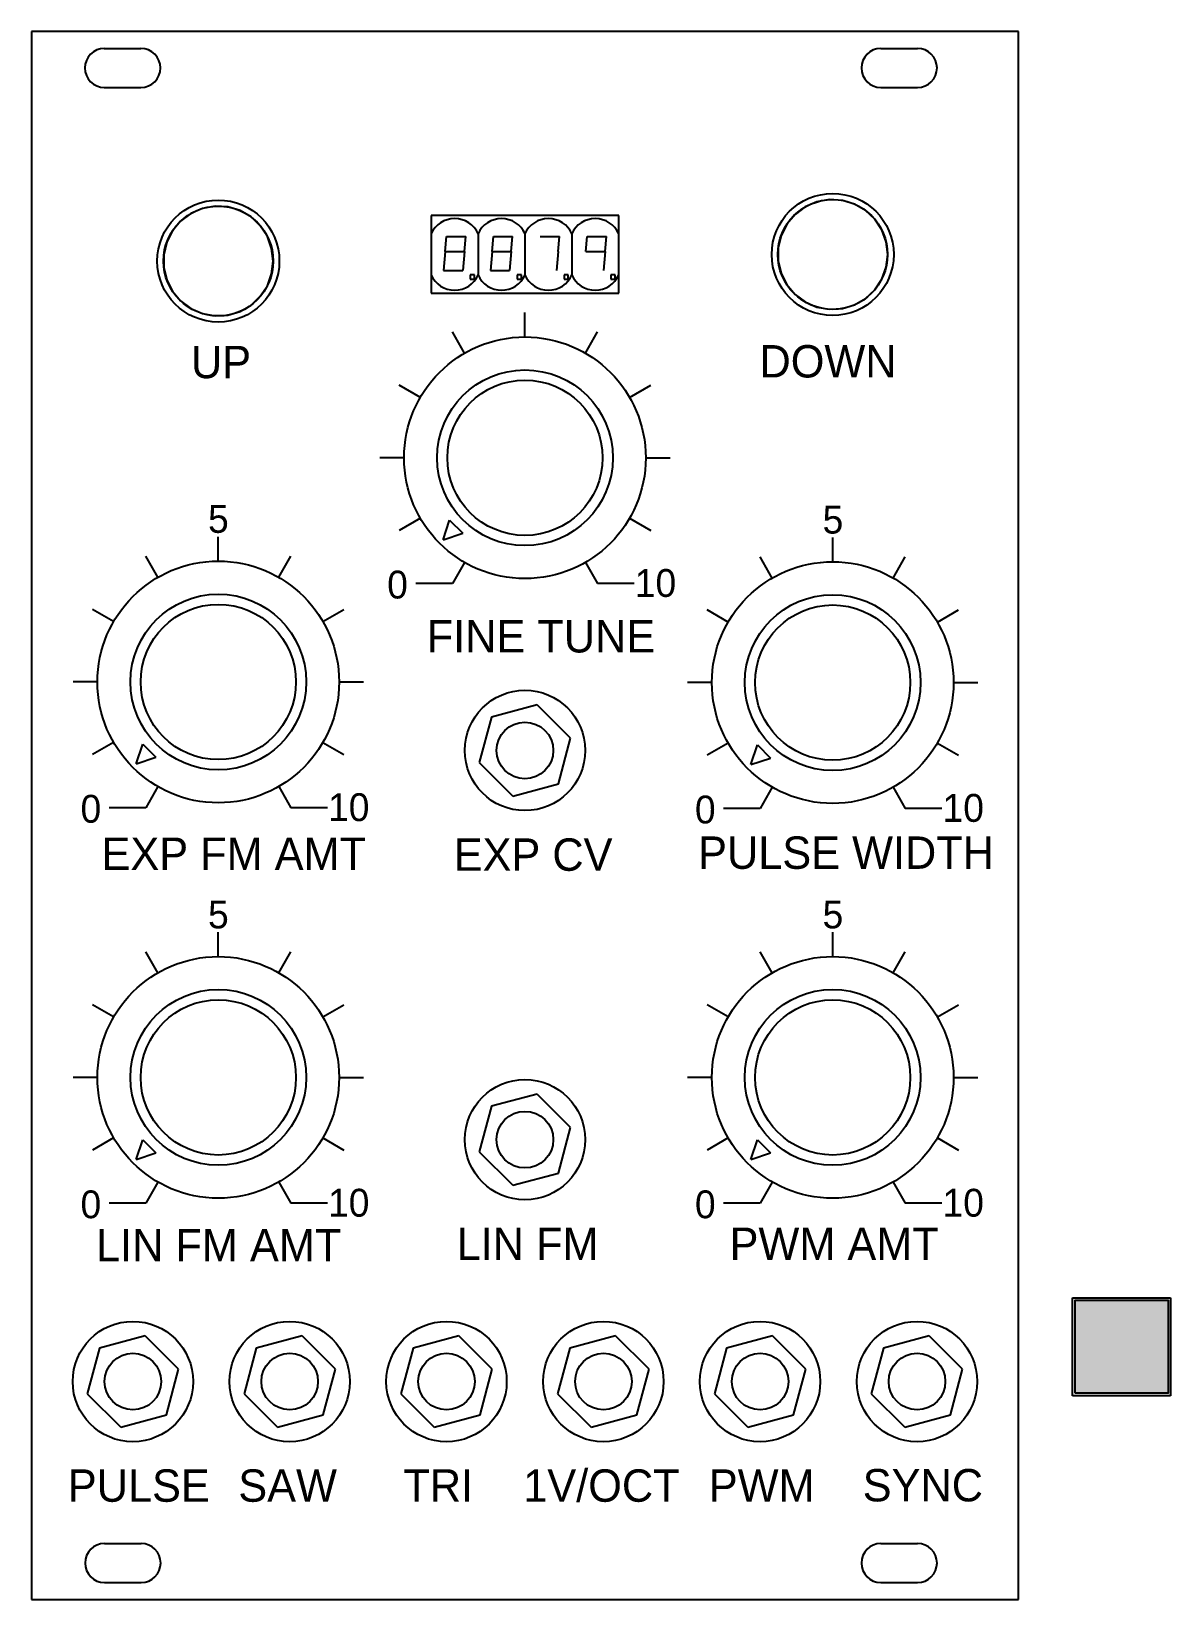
# Model space of a CAD drawing. Extents: x 0 to 93, y 0 to 128.
import ezdxf

# ---------------------------------------------------------------- set-up
doc = ezdxf.new("R2010")
doc.units = 0
doc.linetypes.add('BORDER', pattern=[0.875, 0.25, -0.125, 0.25, -0.125, 0, -0.125])
doc.layers.add('LAYER1', color=7, linetype='CONTINUOUS')
doc.styles.add('TEXT312678', font='txt', dxfattribs={"height": 0.2})
doc.styles.add('TEXT312681', font='txt', dxfattribs={"height": 0.2})
doc.styles.add('TEXT312684', font='txt', dxfattribs={"height": 0.2})
doc.styles.add('TEXT312687', font='txt', dxfattribs={"height": 0.2})
doc.styles.add('TEXT312690', font='txt', dxfattribs={"height": 0.2})
doc.styles.add('TEXT312693', font='txt', dxfattribs={"height": 0.2})
doc.styles.add('TEXT312696', font='txt', dxfattribs={"height": 0.2})
doc.styles.add('TEXT312699', font='txt', dxfattribs={"height": 0.2})
doc.styles.add('TEXT312834', font='txt', dxfattribs={"height": 0.2})
doc.styles.add('TEXT312975', font='txt', dxfattribs={"height": 0.2})
doc.styles.add('TEXT312996', font='txt', dxfattribs={"height": 0.2})
doc.styles.add('TEXT313017', font='txt', dxfattribs={"height": 0.2})
doc.styles.add('TEXT313046', font='txt', dxfattribs={"height": 0.2})
doc.styles.add('TEXT313049', font='txt', dxfattribs={"height": 0.2})
doc.styles.add('TEXT313052', font='txt', dxfattribs={"height": 0.2})
doc.styles.add('TEXT313171', font='txt', dxfattribs={"height": 0.2})
doc.styles.add('TEXT313177', font='txt', dxfattribs={"height": 0.2})
doc.styles.add('TEXT313179', font='txt', dxfattribs={"height": 0.2})
doc.styles.add('TEXT313203', font='txt', dxfattribs={"height": 0.2})
doc.styles.add('TEXT313209', font='txt', dxfattribs={"height": 0.2})
doc.styles.add('TEXT313211', font='txt', dxfattribs={"height": 0.2})
doc.styles.add('TEXT313235', font='txt', dxfattribs={"height": 0.2})
doc.styles.add('TEXT313241', font='txt', dxfattribs={"height": 0.2})
doc.styles.add('TEXT313243', font='txt', dxfattribs={"height": 0.2})
doc.styles.add('TEXT313267', font='txt', dxfattribs={"height": 0.2})
doc.styles.add('TEXT313273', font='txt', dxfattribs={"height": 0.2})
doc.styles.add('TEXT313275', font='txt', dxfattribs={"height": 0.2})
doc.styles.add('TEXT313315', font='txt', dxfattribs={"height": 0.2})
doc.styles.add('TEXT313321', font='txt', dxfattribs={"height": 0.2})
doc.styles.add('TEXT313323', font='txt', dxfattribs={"height": 0.2})
doc.styles.add('TEXT313347', font='txt', dxfattribs={"height": 0.2})
doc.styles.add('TEXT313353', font='txt', dxfattribs={"height": 0.2})
doc.styles.add('TEXT313355', font='txt', dxfattribs={"height": 0.2})
doc.styles.add('TEXT313379', font='txt', dxfattribs={"height": 0.2})
doc.styles.add('TEXT313385', font='txt', dxfattribs={"height": 0.2})
doc.styles.add('TEXT313387', font='txt', dxfattribs={"height": 0.2})
doc.styles.add('TEXT313411', font='txt', dxfattribs={"height": 0.2})
doc.styles.add('TEXT313417', font='txt', dxfattribs={"height": 0.2})
doc.styles.add('TEXT313419', font='txt', dxfattribs={"height": 0.2})
doc.styles.add('TEXT313455', font='txt', dxfattribs={"height": 0.2})
doc.styles.add('TEXT313462', font='txt', dxfattribs={"height": 0.2})
doc.styles.add('TEXT313487', font='txt', dxfattribs={"height": 0.2})
doc.styles.add('TEXT313494', font='txt', dxfattribs={"height": 0.2})
doc.styles.add('TEXT313519', font='txt', dxfattribs={"height": 0.2})
doc.styles.add('TEXT313526', font='txt', dxfattribs={"height": 0.2})
doc.styles.add('TEXT313555', font='txt', dxfattribs={"height": 0.2})
doc.styles.add('TEXT313561', font='txt', dxfattribs={"height": 0.2})
doc.styles.add('TEXT313563', font='txt', dxfattribs={"height": 0.2})
doc.styles.add('TEXT313587', font='txt', dxfattribs={"height": 0.2})
doc.styles.add('TEXT313593', font='txt', dxfattribs={"height": 0.2})
doc.styles.add('TEXT313595', font='txt', dxfattribs={"height": 0.2})
doc.styles.add('TEXT313619', font='txt', dxfattribs={"height": 0.2})
doc.styles.add('TEXT313625', font='txt', dxfattribs={"height": 0.2})
doc.styles.add('TEXT313627', font='txt', dxfattribs={"height": 0.2})
doc.styles.add('TEXT313651', font='txt', dxfattribs={"height": 0.2})
doc.styles.add('TEXT313657', font='txt', dxfattribs={"height": 0.2})
doc.styles.add('TEXT313659', font='txt', dxfattribs={"height": 0.2})
doc.styles.add('TEXT313699', font='txt', dxfattribs={"height": 0.2})
doc.styles.add('TEXT313705', font='txt', dxfattribs={"height": 0.2})
doc.styles.add('TEXT313707', font='txt', dxfattribs={"height": 0.2})
doc.styles.add('TEXT313731', font='txt', dxfattribs={"height": 0.2})
doc.styles.add('TEXT313737', font='txt', dxfattribs={"height": 0.2})
doc.styles.add('TEXT313739', font='txt', dxfattribs={"height": 0.2})
doc.styles.add('TEXT313763', font='txt', dxfattribs={"height": 0.2})
doc.styles.add('TEXT313769', font='txt', dxfattribs={"height": 0.2})
doc.styles.add('TEXT313771', font='txt', dxfattribs={"height": 0.2})
doc.styles.add('TEXT313795', font='txt', dxfattribs={"height": 0.2})
doc.styles.add('TEXT313801', font='txt', dxfattribs={"height": 0.2})
doc.styles.add('TEXT313803', font='txt', dxfattribs={"height": 0.2})

msp = doc.modelspace()

# ---------------------------------------------------------------- linework, layer by layer
at = {"layer": 'LAYER1', "color": 178}
for p, q in [((80.9, 128.5), (0, 128.5)), ((0, 128.5), (0, 0)), ((80.9, 0), (80.9, 128.5)), ((5.98, 127.1), (8.98, 127.1)), ((5.98, 127.1), (8.98, 127.1)), ((69.62, 127.1), (72.62, 127.1)), ((69.62, 127.1), (72.62, 127.1)), ((5.98, 123.9), (8.98, 123.9)), ((5.98, 123.9), (8.98, 123.9)), ((69.62, 123.9), (72.62, 123.9)), ((69.62, 123.9), (72.62, 123.9)), ((48.13, 113.4), (32.77, 113.4)), ((32.77, 113.4), (32.77, 107.05)), ((48.13, 107.05), (48.13, 113.4)), ((36.61, 111.9), (36.61, 108.55)), ((40.45, 111.9), (40.45, 108.55)), ((44.29, 111.9), (44.29, 108.55)), ((33.91, 110.47), (34.02, 111.69)), ((34.02, 111.69), (35.6, 111.69)), ((35.49, 110.47), (35.6, 111.69)), ((37.76, 110.47), (37.86, 111.69)), ((37.86, 111.69), (39.44, 111.69)), ((39.33, 110.47), (39.44, 111.69)), ((41.71, 111.69), (43.28, 111.69)), ((43.17, 110.47), (43.28, 111.69)), ((45.44, 110.47), (45.55, 111.69)), ((45.55, 111.69), (47.12, 111.69)), ((47.02, 110.47), (47.12, 111.69)), ((33.91, 110.47), (33.78, 108.9)), ((33.91, 110.47), (35.49, 110.47)), ((35.49, 110.47), (35.35, 108.9)), ((37.76, 110.47), (37.62, 108.9)), ((37.76, 110.47), (39.33, 110.47)), ((39.33, 110.47), (39.19, 108.9)), ((43.17, 110.47), (43.04, 108.9)), ((45.44, 110.47), (47.02, 110.47)), ((47.02, 110.47), (46.88, 108.9)), ((33.78, 108.9), (35.35, 108.9)), ((35.96, 108.54), (35.96, 108.19)), ((36.31, 108.54), (35.96, 108.54)), ((35.96, 108.19), (36.31, 108.19)), ((36.31, 108.19), (36.31, 108.54)), ((37.62, 108.9), (39.19, 108.9)), ((39.8, 108.54), (39.8, 108.19)), ((40.16, 108.54), (39.8, 108.54)), ((39.8, 108.19), (40.16, 108.19)), ((40.16, 108.19), (40.16, 108.54)), ((43.65, 108.54), (43.65, 108.19)), ((44, 108.54), (43.65, 108.54)), ((43.65, 108.19), (44, 108.19)), ((44, 108.19), (44, 108.54)), ((47.49, 108.54), (47.49, 108.19)), ((47.84, 108.54), (47.49, 108.54)), ((47.49, 108.19), (47.84, 108.19)), ((47.84, 108.19), (47.84, 108.54)), ((32.77, 107.05), (48.13, 107.05)), ((40.45, 103.46), (40.45, 105.46)), ((40.45, 103.46), (40.45, 105.46)), ((40.45, 103.46), (40.45, 105.46)), ((35.5, 102.14), (34.5, 103.87)), ((35.5, 102.14), (34.5, 103.87)), ((35.5, 102.14), (34.5, 103.87)), ((45.4, 102.14), (46.4, 103.87)), ((45.4, 102.14), (46.4, 103.87)), ((45.4, 102.14), (46.4, 103.87)), ((31.88, 98.51), (30.14, 99.51)), ((31.88, 98.51), (30.14, 99.51)), ((31.88, 98.51), (30.14, 99.51)), ((49.02, 98.51), (50.76, 99.51)), ((49.02, 98.51), (50.76, 99.51)), ((49.02, 98.51), (50.76, 99.51)), ((30.55, 93.56), (28.55, 93.56)), ((30.55, 93.56), (28.55, 93.56)), ((30.55, 93.56), (28.55, 93.56)), ((50.35, 93.56), (52.35, 93.56)), ((50.35, 93.56), (52.35, 93.56)), ((50.35, 93.56), (52.35, 93.56)), ((31.88, 88.61), (30.14, 87.61)), ((31.88, 88.61), (30.14, 87.61)), ((31.88, 88.61), (30.14, 87.61)), ((33.74, 86.85), (34.27, 88.46)), ((33.74, 86.85), (35.35, 87.39)), ((34.27, 88.46), (35.35, 87.39)), ((49.02, 88.61), (50.76, 87.61)), ((49.02, 88.61), (50.76, 87.61)), ((49.02, 88.61), (50.76, 87.61)), ((15.32, 85.09), (15.32, 87.09)), ((15.32, 85.09), (15.32, 87.09)), ((15.32, 85.09), (15.32, 87.09)), ((15.32, 85.09), (15.32, 87.09)), ((65.67, 85.04), (65.67, 87.04)), ((65.67, 85.04), (65.67, 87.04)), ((65.67, 85.04), (65.67, 87.04)), ((65.67, 85.04), (65.67, 87.04)), ((10.37, 83.77), (9.37, 85.5)), ((10.37, 83.77), (9.37, 85.5)), ((10.37, 83.77), (9.37, 85.5)), ((10.37, 83.77), (9.37, 85.5)), ((20.27, 83.77), (21.27, 85.5)), ((20.27, 83.77), (21.27, 85.5)), ((20.27, 83.77), (21.27, 85.5)), ((20.27, 83.77), (21.27, 85.5)), ((35.5, 84.99), (34.5, 83.26)), ((35.5, 84.99), (34.5, 83.26)), ((35.5, 84.99), (34.5, 83.26)), ((45.4, 84.99), (46.4, 83.26)), ((45.4, 84.99), (46.4, 83.26)), ((45.4, 84.99), (46.4, 83.26)), ((60.72, 83.71), (59.72, 85.44)), ((60.72, 83.71), (59.72, 85.44)), ((60.72, 83.71), (59.72, 85.44)), ((60.72, 83.71), (59.72, 85.44)), ((70.62, 83.71), (71.62, 85.44)), ((70.62, 83.71), (71.62, 85.44)), ((70.62, 83.71), (71.62, 85.44)), ((70.62, 83.71), (71.62, 85.44)), ((34.5, 83.26), (31.5, 83.26)), ((34.5, 83.26), (31.5, 83.26)), ((34.5, 83.26), (31.5, 83.26)), ((49.4, 83.26), (46.4, 83.26)), ((49.4, 83.26), (46.4, 83.26)), ((49.4, 83.26), (46.4, 83.26)), ((6.74, 80.14), (5.01, 81.14)), ((6.74, 80.14), (5.01, 81.14)), ((6.74, 80.14), (5.01, 81.14)), ((6.74, 80.14), (5.01, 81.14)), ((23.89, 80.14), (25.62, 81.14)), ((23.89, 80.14), (25.62, 81.14)), ((23.89, 80.14), (25.62, 81.14)), ((23.89, 80.14), (25.62, 81.14)), ((57.1, 80.09), (55.37, 81.09)), ((57.1, 80.09), (55.37, 81.09)), ((57.1, 80.09), (55.37, 81.09)), ((57.1, 80.09), (55.37, 81.09)), ((74.25, 80.09), (75.98, 81.09)), ((74.25, 80.09), (75.98, 81.09)), ((74.25, 80.09), (75.98, 81.09)), ((74.25, 80.09), (75.98, 81.09)), ((5.42, 75.19), (3.42, 75.19)), ((5.42, 75.19), (3.42, 75.19)), ((5.42, 75.19), (3.42, 75.19)), ((5.42, 75.19), (3.42, 75.19)), ((25.22, 75.19), (27.22, 75.19)), ((25.22, 75.19), (27.22, 75.19)), ((25.22, 75.19), (27.22, 75.19)), ((25.22, 75.19), (27.22, 75.19)), ((55.77, 75.14), (53.77, 75.14)), ((55.77, 75.14), (53.77, 75.14)), ((55.77, 75.14), (53.77, 75.14)), ((55.77, 75.14), (53.77, 75.14)), ((75.57, 75.14), (77.57, 75.14)), ((75.57, 75.14), (77.57, 75.14)), ((75.57, 75.14), (77.57, 75.14)), ((75.57, 75.14), (77.57, 75.14)), ((41.45, 73.32), (37.71, 72.32)), ((44.19, 70.58), (41.45, 73.32)), ((37.71, 72.32), (36.71, 68.58)), ((6.74, 70.24), (5.01, 69.24)), ((6.74, 70.24), (5.01, 69.24)), ((6.74, 70.24), (5.01, 69.24)), ((6.74, 70.24), (5.01, 69.24)), ((8.6, 68.48), (9.14, 70.09)), ((9.14, 70.09), (10.21, 69.02)), ((23.89, 70.24), (25.62, 69.24)), ((23.89, 70.24), (25.62, 69.24)), ((23.89, 70.24), (25.62, 69.24)), ((23.89, 70.24), (25.62, 69.24)), ((43.19, 66.84), (44.19, 70.58)), ((57.1, 70.19), (55.37, 69.19)), ((57.1, 70.19), (55.37, 69.19)), ((57.1, 70.19), (55.37, 69.19)), ((57.1, 70.19), (55.37, 69.19)), ((58.96, 68.42), (59.5, 70.03)), ((59.5, 70.03), (60.57, 68.96)), ((74.25, 70.19), (75.98, 69.19)), ((74.25, 70.19), (75.98, 69.19)), ((74.25, 70.19), (75.98, 69.19)), ((74.25, 70.19), (75.98, 69.19)), ((8.6, 68.48), (10.21, 69.02)), ((36.71, 68.58), (39.45, 65.84)), ((58.96, 68.42), (60.57, 68.96)), ((39.45, 65.84), (43.19, 66.84)), ((10.37, 66.62), (9.37, 64.89)), ((10.37, 66.62), (9.37, 64.89)), ((10.37, 66.62), (9.37, 64.89)), ((10.37, 66.62), (9.37, 64.89)), ((20.27, 66.62), (21.27, 64.89)), ((20.27, 66.62), (21.27, 64.89)), ((20.27, 66.62), (21.27, 64.89)), ((20.27, 66.62), (21.27, 64.89)), ((60.72, 66.56), (59.72, 64.83)), ((60.72, 66.56), (59.72, 64.83)), ((60.72, 66.56), (59.72, 64.83)), ((60.72, 66.56), (59.72, 64.83)), ((70.62, 66.56), (71.62, 64.83)), ((70.62, 66.56), (71.62, 64.83)), ((70.62, 66.56), (71.62, 64.83)), ((70.62, 66.56), (71.62, 64.83)), ((9.37, 64.89), (6.37, 64.89)), ((9.37, 64.89), (6.37, 64.89)), ((9.37, 64.89), (6.37, 64.89)), ((9.37, 64.89), (6.37, 64.89)), ((24.27, 64.89), (21.27, 64.89)), ((24.27, 64.89), (21.27, 64.89)), ((24.27, 64.89), (21.27, 64.89)), ((24.27, 64.89), (21.27, 64.89)), ((59.72, 64.83), (56.72, 64.83)), ((59.72, 64.83), (56.72, 64.83)), ((59.72, 64.83), (56.72, 64.83)), ((59.72, 64.83), (56.72, 64.83)), ((74.62, 64.83), (71.62, 64.83)), ((74.62, 64.83), (71.62, 64.83)), ((74.62, 64.83), (71.62, 64.83)), ((74.62, 64.83), (71.62, 64.83)), ((15.32, 52.69), (15.32, 54.69)), ((15.32, 52.69), (15.32, 54.69)), ((15.32, 52.69), (15.32, 54.69)), ((15.32, 52.69), (15.32, 54.69)), ((65.67, 52.69), (65.67, 54.69)), ((65.67, 52.69), (65.67, 54.69)), ((65.67, 52.69), (65.67, 54.69)), ((65.67, 52.69), (65.67, 54.69)), ((10.37, 51.36), (9.37, 53.09)), ((10.37, 51.36), (9.37, 53.09)), ((10.37, 51.36), (9.37, 53.09)), ((10.37, 51.36), (9.37, 53.09)), ((20.27, 51.36), (21.27, 53.09)), ((20.27, 51.36), (21.27, 53.09)), ((20.27, 51.36), (21.27, 53.09)), ((20.27, 51.36), (21.27, 53.09)), ((60.72, 51.36), (59.72, 53.09)), ((60.72, 51.36), (59.72, 53.09)), ((60.72, 51.36), (59.72, 53.09)), ((60.72, 51.36), (59.72, 53.09)), ((70.62, 51.36), (71.62, 53.09)), ((70.62, 51.36), (71.62, 53.09)), ((70.62, 51.36), (71.62, 53.09)), ((70.62, 51.36), (71.62, 53.09)), ((6.74, 47.74), (5.01, 48.74)), ((6.74, 47.74), (5.01, 48.74)), ((6.74, 47.74), (5.01, 48.74)), ((6.74, 47.74), (5.01, 48.74)), ((23.89, 47.74), (25.62, 48.74)), ((23.89, 47.74), (25.62, 48.74)), ((23.89, 47.74), (25.62, 48.74)), ((23.89, 47.74), (25.62, 48.74)), ((57.1, 47.74), (55.37, 48.74)), ((57.1, 47.74), (55.37, 48.74)), ((57.1, 47.74), (55.37, 48.74)), ((57.1, 47.74), (55.37, 48.74)), ((74.25, 47.74), (75.98, 48.74)), ((74.25, 47.74), (75.98, 48.74)), ((74.25, 47.74), (75.98, 48.74)), ((74.25, 47.74), (75.98, 48.74)), ((5.42, 42.79), (3.42, 42.79)), ((5.42, 42.79), (3.42, 42.79)), ((5.42, 42.79), (3.42, 42.79)), ((5.42, 42.79), (3.42, 42.79)), ((25.22, 42.79), (27.22, 42.79)), ((25.22, 42.79), (27.22, 42.79)), ((25.22, 42.79), (27.22, 42.79)), ((25.22, 42.79), (27.22, 42.79)), ((55.77, 42.79), (53.77, 42.79)), ((55.77, 42.79), (53.77, 42.79)), ((55.77, 42.79), (53.77, 42.79)), ((55.77, 42.79), (53.77, 42.79)), ((75.57, 42.79), (77.57, 42.79)), ((75.57, 42.79), (77.57, 42.79)), ((75.57, 42.79), (77.57, 42.79)), ((75.57, 42.79), (77.57, 42.79)), ((41.45, 41.43), (37.71, 40.43)), ((44.19, 38.69), (41.45, 41.43)), ((37.71, 40.43), (36.71, 36.69)), ((43.19, 34.95), (44.19, 38.69)), ((6.74, 37.84), (5.01, 36.84)), ((6.74, 37.84), (5.01, 36.84)), ((6.74, 37.84), (5.01, 36.84)), ((6.74, 37.84), (5.01, 36.84)), ((8.6, 36.07), (9.14, 37.68)), ((9.14, 37.68), (10.21, 36.61)), ((23.89, 37.84), (25.62, 36.84)), ((23.89, 37.84), (25.62, 36.84)), ((23.89, 37.84), (25.62, 36.84)), ((23.89, 37.84), (25.62, 36.84)), ((57.1, 37.84), (55.37, 36.84)), ((57.1, 37.84), (55.37, 36.84)), ((57.1, 37.84), (55.37, 36.84)), ((57.1, 37.84), (55.37, 36.84)), ((58.96, 36.07), (59.5, 37.68)), ((59.5, 37.68), (60.57, 36.61)), ((74.25, 37.84), (75.98, 36.84)), ((74.25, 37.84), (75.98, 36.84)), ((74.25, 37.84), (75.98, 36.84)), ((74.25, 37.84), (75.98, 36.84)), ((8.6, 36.07), (10.21, 36.61)), ((36.71, 36.69), (39.45, 33.95)), ((58.96, 36.07), (60.57, 36.61)), ((39.45, 33.95), (43.19, 34.95)), ((10.37, 34.21), (9.37, 32.48)), ((10.37, 34.21), (9.37, 32.48)), ((10.37, 34.21), (9.37, 32.48)), ((10.37, 34.21), (9.37, 32.48)), ((20.27, 34.21), (21.27, 32.48)), ((20.27, 34.21), (21.27, 32.48)), ((20.27, 34.21), (21.27, 32.48)), ((20.27, 34.21), (21.27, 32.48)), ((60.72, 34.21), (59.72, 32.48)), ((60.72, 34.21), (59.72, 32.48)), ((60.72, 34.21), (59.72, 32.48)), ((60.72, 34.21), (59.72, 32.48)), ((70.62, 34.21), (71.62, 32.48)), ((70.62, 34.21), (71.62, 32.48)), ((70.62, 34.21), (71.62, 32.48)), ((70.62, 34.21), (71.62, 32.48)), ((9.37, 32.48), (6.37, 32.48)), ((9.37, 32.48), (6.37, 32.48)), ((9.37, 32.48), (6.37, 32.48)), ((9.37, 32.48), (6.37, 32.48)), ((24.27, 32.48), (21.27, 32.48)), ((24.27, 32.48), (21.27, 32.48)), ((24.27, 32.48), (21.27, 32.48)), ((24.27, 32.48), (21.27, 32.48)), ((59.72, 32.48), (56.72, 32.48)), ((59.72, 32.48), (56.72, 32.48)), ((59.72, 32.48), (56.72, 32.48)), ((59.72, 32.48), (56.72, 32.48)), ((74.62, 32.48), (71.62, 32.48)), ((74.62, 32.48), (71.62, 32.48)), ((74.62, 32.48), (71.62, 32.48)), ((74.62, 32.48), (71.62, 32.48)), ((5.58, 20.61), (4.58, 16.87)), ((9.33, 21.62), (5.58, 20.61)), ((12.07, 18.88), (9.33, 21.62)), ((18.43, 20.61), (17.43, 16.87)), ((22.18, 21.62), (18.43, 20.61)), ((24.92, 18.88), (22.18, 21.62)), ((31.28, 20.61), (30.28, 16.87)), ((35.03, 21.62), (31.28, 20.61)), ((37.77, 18.88), (35.03, 21.62)), ((44.13, 20.61), (43.13, 16.87)), ((47.88, 21.62), (44.13, 20.61)), ((50.62, 18.88), (47.88, 21.62)), ((56.98, 20.61), (55.98, 16.87)), ((60.73, 21.62), (56.98, 20.61)), ((63.47, 18.88), (60.73, 21.62)), ((69.83, 20.61), (68.83, 16.87)), ((73.58, 21.62), (69.83, 20.61)), ((76.32, 18.88), (73.58, 21.62)), ((11.07, 15.13), (12.07, 18.88)), ((23.92, 15.13), (24.92, 18.88)), ((36.77, 15.13), (37.77, 18.88)), ((49.62, 15.13), (50.62, 18.88)), ((62.47, 15.13), (63.47, 18.88)), ((75.32, 15.13), (76.32, 18.88)), ((4.58, 16.87), (7.32, 14.13)), ((17.43, 16.87), (20.17, 14.13)), ((30.28, 16.87), (33.02, 14.13)), ((43.13, 16.87), (45.87, 14.13)), ((55.98, 16.87), (58.72, 14.13)), ((68.83, 16.87), (71.57, 14.13)), ((7.32, 14.13), (11.07, 15.13)), ((20.17, 14.13), (23.92, 15.13)), ((33.02, 14.13), (36.77, 15.13)), ((45.87, 14.13), (49.62, 15.13)), ((58.72, 14.13), (62.47, 15.13)), ((71.57, 14.13), (75.32, 15.13)), ((6, 4.6), (9, 4.6)), ((6, 4.6), (9, 4.6)), ((6, 4.6), (9, 4.6)), ((69.62, 4.6), (72.62, 4.6)), ((69.62, 4.6), (72.62, 4.6)), ((69.62, 4.6), (72.62, 4.6)), ((6, 1.4), (9, 1.4)), ((6, 1.4), (9, 1.4)), ((6, 1.4), (9, 1.4)), ((69.62, 1.4), (72.62, 1.4)), ((69.62, 1.4), (72.62, 1.4)), ((69.62, 1.4), (72.62, 1.4)), ((0, 0), (80.9, 0))]:
    msp.add_line(p, q, dxfattribs=at)
at = {"layer": 'LAYER1', "color": 1}
for p, q in [((85.33, 16.71), (85.33, 24.74)), ((85.33, 24.74), (93.36, 24.74)), ((85.55, 16.93), (85.55, 24.53)), ((85.55, 24.53), (93.15, 24.53)), ((93.15, 24.53), (93.15, 16.93)), ((93.36, 24.74), (93.36, 16.71)), ((93.36, 16.71), (85.33, 16.71)), ((93.15, 16.93), (85.55, 16.93))]:
    msp.add_line(p, q, dxfattribs=at)
for points in [[(70.18, 110.22, 0), (70.05, 111.26, 0), (69.7, 112.24, 0), (69.12, 113.12, 0), (68.36, 113.83, 0), (67.46, 114.35, 0), (66.46, 114.65, 0), (65.41, 114.72, 0), (64.38, 114.53, 0), (63.42, 114.12, 0), (62.59, 113.5, 0), (61.92, 112.7, 0), (61.45, 111.76, 0), (61.21, 110.75, 0), (61.21, 109.7, 0), (61.45, 108.68, 0), (61.92, 107.75, 0), (62.59, 106.95, 0), (63.42, 106.33, 0), (64.38, 105.91, 0), (65.41, 105.73, 0), (66.46, 105.79, 0), (67.46, 106.09, 0), (68.36, 106.61, 0), (69.12, 107.33, 0), (69.7, 108.2, 0), (70.05, 109.19, 0), (70.18, 110.22, 0)], [(19.82, 109.68, 0), (19.69, 110.72, 0), (19.34, 111.7, 0), (18.76, 112.57, 0), (18, 113.29, 0), (17.1, 113.81, 0), (16.1, 114.11, 0), (15.05, 114.17, 0), (14.03, 113.99, 0), (13.07, 113.58, 0), (12.23, 112.96, 0), (11.56, 112.16, 0), (11.09, 111.22, 0), (10.85, 110.2, 0), (10.85, 109.16, 0), (11.09, 108.14, 0), (11.56, 107.21, 0), (12.23, 106.41, 0), (13.07, 105.79, 0), (14.03, 105.37, 0), (15.05, 105.19, 0), (16.1, 105.25, 0), (17.1, 105.55, 0), (18, 106.07, 0), (18.76, 106.79, 0), (19.34, 107.66, 0), (19.69, 108.64, 0), (19.82, 109.68, 0)], [(85.55, 16.93, 0), (85.55, 24.53, 0), (93.15, 24.53, 0), (93.15, 16.93, 0), (85.55, 16.93, 0)]]:
    msp.add_polyline3d(points, dxfattribs=at)
at = {"layer": 'LAYER1', "color": 178}
for centre, radius in [((15.32, 109.68), 5), ((65.67, 110.22), 5), ((65.67, 110.22), 4.5), ((15.32, 109.68), 4.5), ((40.45, 93.56), 9.9), ((40.45, 93.56), 7.2), ((40.45, 93.56), 6.36), ((15.32, 75.19), 9.9), ((65.67, 75.14), 9.9), ((15.32, 75.19), 7.2), ((65.67, 75.14), 7.2), ((15.32, 75.19), 6.36), ((65.67, 75.14), 6.36), ((40.45, 69.58), 4.93), ((40.45, 69.58), 2.32), ((15.32, 42.79), 9.9), ((65.67, 42.79), 9.9), ((15.32, 42.79), 7.2), ((15.32, 42.79), 6.36), ((65.67, 42.79), 7.2), ((65.67, 42.79), 6.36), ((40.45, 37.69), 4.93), ((40.45, 37.69), 2.32), ((8.32, 17.87), 4.93), ((21.17, 17.87), 4.93), ((34.02, 17.87), 4.93), ((46.88, 17.87), 4.93), ((59.72, 17.87), 4.93), ((72.58, 17.87), 4.93), ((8.32, 17.87), 2.32), ((21.17, 17.87), 2.32), ((34.02, 17.87), 2.32), ((46.88, 17.87), 2.32), ((59.72, 17.87), 2.32), ((72.58, 17.87), 2.32)]:
    msp.add_circle(centre, radius, dxfattribs=at)
for centre, radius, start, end in [((5.98, 125.5), 1.6, 90, 270), ((5.98, 125.5), 1.6, 90, 270), ((8.98, 125.5), 1.6, 270, 90), ((8.98, 125.5), 1.6, 270, 90), ((69.62, 125.5), 1.6, 90, 270), ((69.62, 125.5), 1.6, 90, 270), ((72.62, 125.5), 1.6, 270, 90), ((72.62, 125.5), 1.6, 270, 90), ((34.69, 111.06), 2.1, 23.5531, 156.4469), ((38.53, 111.06), 2.1, 23.5531, 156.4469), ((42.37, 111.06), 2.1, 23.5531, 156.4469), ((46.21, 111.06), 2.1, 23.5531, 156.4469), ((34.69, 109.39), 2.1, 203.5531, 336.4469), ((38.53, 109.39), 2.1, 203.5531, 336.4469), ((42.37, 109.39), 2.1, 203.5531, 336.4469), ((46.21, 109.39), 2.1, 203.5531, 336.4469), ((6, 3), 1.6, 90, 270), ((6, 3), 1.6, 90, 270), ((6, 3), 1.6, 90, 270), ((9, 3), 1.6, 270, 90), ((9, 3), 1.6, 270, 90), ((9, 3), 1.6, 270, 90), ((69.62, 3), 1.6, 90, 270), ((69.62, 3), 1.6, 90, 270), ((69.62, 3), 1.6, 90, 270), ((72.62, 3), 1.6, 270, 90), ((72.62, 3), 1.6, 270, 90), ((72.62, 3), 1.6, 270, 90)]:
    msp.add_arc(centre, radius, start, end, dxfattribs=at)
at = {"layer": 'LAYER1', "color": 1}
msp.add_solid([(85.55, 16.93), (85.55, 24.53), (93.15, 16.93), (93.15, 24.53)], dxfattribs=at)

# ---------------------------------------------------------------- texts
at = {"layer": 'LAYER1', "color": 178, "linetype": 'BORDER'}
for s, height, style, p in [('DOWN', 2.653, 'TEXT312690', (59.67, 100.14)), ('UP', 2.653, 'TEXT312687', (13.08, 100.08)), ('5', 2.28, 'TEXT313323', (14.48, 87.41)), ('5', 2.28, 'TEXT313355', (14.48, 87.41)), ('5', 2.28, 'TEXT313387', (14.48, 87.41)), ('5', 2.28, 'TEXT313419', (14.48, 87.41)), ('5', 2.28, 'TEXT313563', (64.84, 87.35)), ('5', 2.28, 'TEXT313595', (64.84, 87.35)), ('5', 2.28, 'TEXT313627', (64.84, 87.35)), ('5', 2.28, 'TEXT313659', (64.84, 87.35)), ('0', 2.28, 'TEXT313455', (29.16, 82.03)), ('0', 2.28, 'TEXT313487', (29.16, 82.03)), ('0', 2.28, 'TEXT313519', (29.16, 82.03)), ('10', 2.283, 'TEXT313462', (49.45, 82.16)), ('10', 2.283, 'TEXT313494', (49.45, 82.16)), ('10', 2.283, 'TEXT313526', (49.45, 82.16)), ('FINE TUNE', 2.653, 'TEXT312678', (32.4, 77.61)), ('0', 2.28, 'TEXT313315', (4.03, 63.66)), ('0', 2.28, 'TEXT313347', (4.03, 63.66)), ('0', 2.28, 'TEXT313379', (4.03, 63.66)), ('0', 2.28, 'TEXT313411', (4.03, 63.66)), ('10', 2.283, 'TEXT313321', (24.31, 63.79)), ('10', 2.283, 'TEXT313353', (24.31, 63.79)), ('10', 2.283, 'TEXT313385', (24.31, 63.79)), ('10', 2.283, 'TEXT313417', (24.31, 63.79)), ('0', 2.28, 'TEXT313555', (54.38, 63.6)), ('0', 2.28, 'TEXT313587', (54.38, 63.6)), ('0', 2.28, 'TEXT313619', (54.38, 63.6)), ('0', 2.28, 'TEXT313651', (54.38, 63.6)), ('10', 2.283, 'TEXT313561', (74.67, 63.73)), ('10', 2.283, 'TEXT313593', (74.67, 63.73)), ('10', 2.283, 'TEXT313625', (74.67, 63.73)), ('10', 2.283, 'TEXT313657', (74.67, 63.73)), ('EXP FM AMT', 2.653, 'TEXT312699', (5.75, 59.79)), ('EXP CV', 2.653, 'TEXT313017', (34.61, 59.72)), ('PULSE WIDTH', 2.653, 'TEXT312693', (54.64, 59.88)), ('5', 2.28, 'TEXT313179', (14.48, 55)), ('5', 2.28, 'TEXT313211', (14.48, 55)), ('5', 2.28, 'TEXT313243', (14.48, 55)), ('5', 2.28, 'TEXT313275', (14.48, 55)), ('5', 2.28, 'TEXT313707', (64.84, 55)), ('5', 2.28, 'TEXT313739', (64.84, 55)), ('5', 2.28, 'TEXT313771', (64.84, 55)), ('5', 2.28, 'TEXT313803', (64.84, 55)), ('0', 2.28, 'TEXT313171', (4.03, 31.25)), ('0', 2.28, 'TEXT313203', (4.03, 31.25)), ('0', 2.28, 'TEXT313235', (4.03, 31.25)), ('0', 2.28, 'TEXT313267', (4.03, 31.25)), ('10', 2.283, 'TEXT313177', (24.31, 31.38)), ('10', 2.283, 'TEXT313209', (24.31, 31.38)), ('10', 2.283, 'TEXT313241', (24.31, 31.38)), ('10', 2.283, 'TEXT313273', (24.31, 31.38)), ('0', 2.28, 'TEXT313699', (54.38, 31.25)), ('0', 2.28, 'TEXT313731', (54.38, 31.25)), ('0', 2.28, 'TEXT313763', (54.38, 31.25)), ('0', 2.28, 'TEXT313795', (54.38, 31.25)), ('10', 2.283, 'TEXT313705', (74.67, 31.38)), ('10', 2.283, 'TEXT313737', (74.67, 31.38)), ('10', 2.283, 'TEXT313769', (74.67, 31.38)), ('10', 2.283, 'TEXT313801', (74.67, 31.38)), ('LIN FM AMT', 2.653, 'TEXT312681', (5.3, 27.72)), ('LIN FM', 2.653, 'TEXT312996', (34.85, 27.83)), ('PWM AMT', 2.653, 'TEXT312696', (57.22, 27.83)), ('PULSE', 2.653, 'TEXT313046', (2.99, 8.02)), ('SAW', 2.653, 'TEXT313049', (16.96, 8.02)), ('TRI', 2.653, 'TEXT313052', (30.49, 8.03)), ('1V/OCT', 2.653, 'TEXT312684', (40.31, 8.02)), ('PWM', 2.653, 'TEXT312975', (55.52, 8.02)), ('SYNC', 2.653, 'TEXT312834', (68.13, 8.05))]:
    msp.add_text(s, height=height, dxfattribs=dict(at, style=style)).set_placement(p)

doc.saveas('drawing.dxf')
